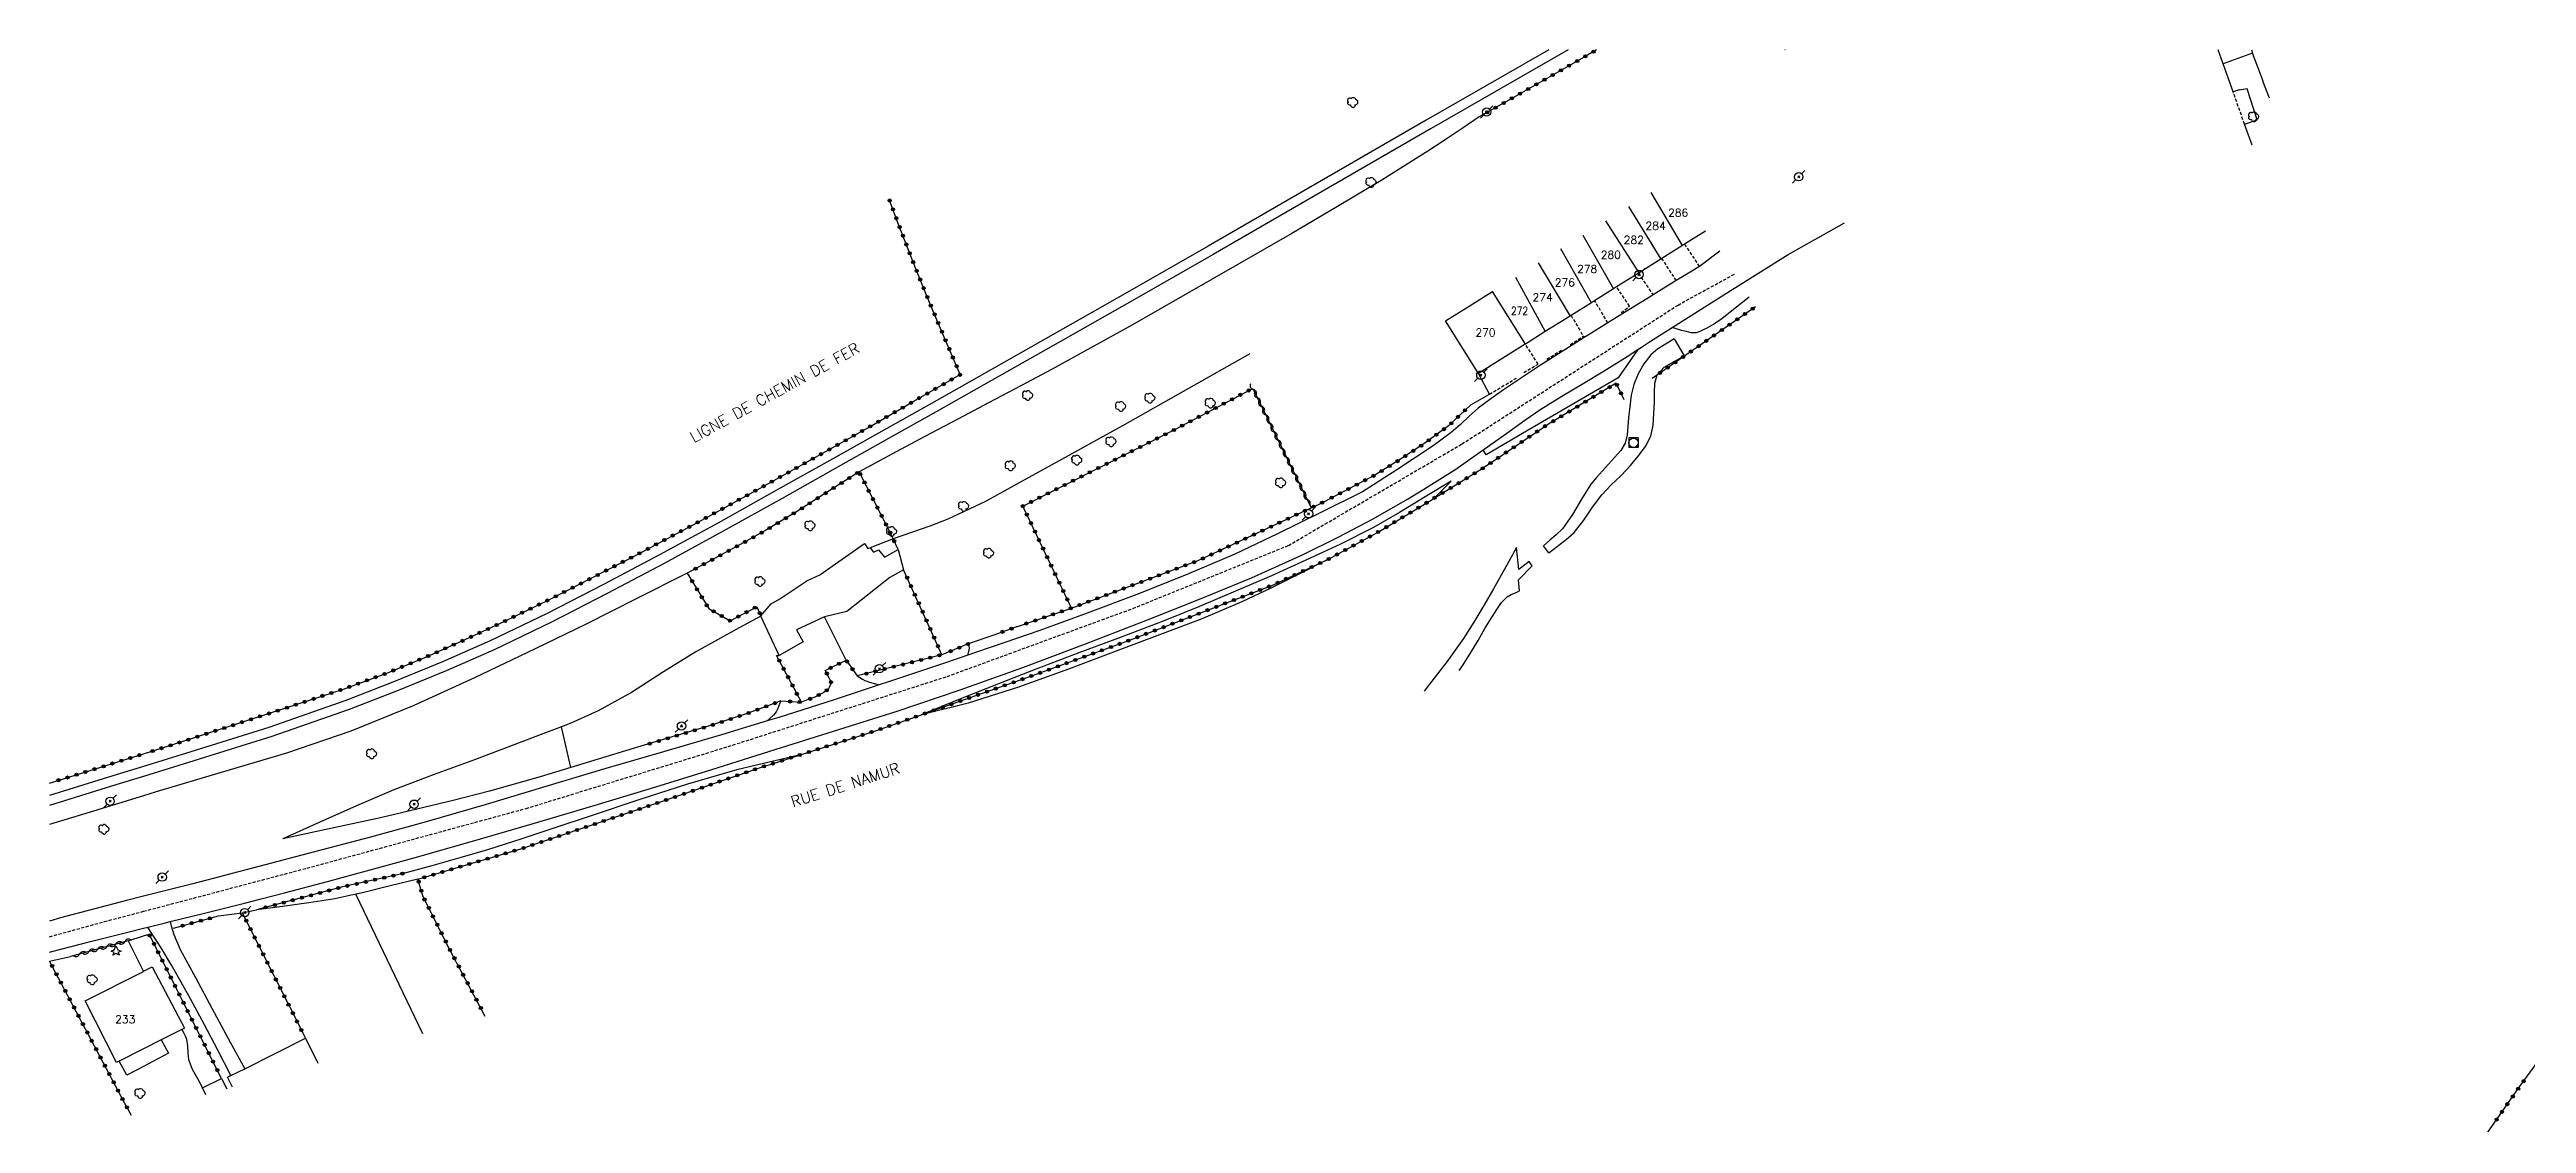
# Model space of a CAD drawing. Header units: millimetres. Extents: x 138000 to 139001, y 123000 to 124000.
# Drawn here: x 138000 to 138395.1, y 123828.8 to 124000.1 of the extents above; entities that cross this region are included whole.
import ezdxf
from ezdxf.enums import TextEntityAlignment as Align

# ---------------------------------------------------------------- set-up
doc = ezdxf.new("R2010")
doc.units = ezdxf.units.MM
doc.linetypes.add('DASHED', pattern=[0.75, 0.5, -0.25])
doc.layers.get('0').update_dxf_attribs({"linetype": 'CONTINUOUS'})
for name, color, linetype in [('W0001', 6, 'DASHED'), ('W0006', 2, 'CONTINUOUS'), ('W0008', 7, 'CONTINUOUS'), ('W0017', 7, 'CONTINUOUS'), ('W0101', 7, 'CONTINUOUS'), ('W0104', 1, 'CONTINUOUS'), ('W0112', 1, 'DASHED'), ('W0120', 7, 'CONTINUOUS'), ('W0211', 2, 'CONTINUOUS'), ('W0214', 2, 'CONTINUOUS'), ('W0300', 7, 'CONTINUOUS'), ('W0303', 7, 'CONTINUOUS'), ('W0310', 3, 'CONTINUOUS'), ('W0322', 7, 'CONTINUOUS'), ('W0323', 7, 'CONTINUOUS'), ('W0330', 7, 'CONTINUOUS'), ('W0420', 7, 'CONTINUOUS'), ('W0473', 7, 'CONTINUOUS'), ('W0510', 5, 'CONTINUOUS'), ('W0700', 7, 'CONTINUOUS'), ('W0989', 7, 'CONTINUOUS'), ('W0991', 7, 'CONTINUOUS'), ('W1102', 7, 'CONTINUOUS')]:
    doc.layers.add(name, color=color, linetype=linetype)
doc.styles.get("Standard").update_dxf_attribs({"font": 'romans.shx', "width": 0.85})

# ---------------------------------------------------------------- blocks, each defined once
blk = doc.blocks.new('T473')
for p, q in [((-0.166667, 0.166667), (0.166667, -0.166667)), ((-0.166667, -0.166667), (0.166667, 0.166667)), ((0.500001, 0.500001), (1.000002, 1.000002)), ((-1.000002, -1.000002), (-0.500001, -0.500001))]:
    blk.add_line(p, q)
blk.add_ellipse((0, 0), major_axis=(0.471405, 0.471405), ratio=1, start_param=5.4977871438, end_param=11.780972451)
blk = doc.blocks.new('T420')
for p, q in [((0.75, 0.75), (-0.75, 0.75)), ((-0.75, 0.75), (-0.75, -0.75)), ((0.75, 0.75), (0.75, -0.75)), ((0.75, -0.75), (-0.75, -0.75))]:
    blk.add_line(p, q)
blk.add_ellipse((0, 0), major_axis=(-0.53, 0.53), ratio=1, start_param=3.926991, end_param=10.210176)
blk = doc.blocks.new('T300')
for p, q in [((-0.8, 0.51), (-0.86, 0.34)), ((-0.86, 0.34), (-0.86, 0.17)), ((-0.86, 0.17), (-0.74, 0.06)), ((-0.69, 0.63), (-0.8, 0.51)), ((-0.8, -0.06), (-0.74, 0.06)), ((-0.74, 0.06), (-0.69, 0.11)), ((-0.57, 0.69), (-0.69, 0.63)), ((-0.46, 0.69), (-0.57, 0.69)), ((-0.29, 0.63), (-0.46, 0.69)), ((-0.29, 0.63), (-0.17, 0.74)), ((-0.23, 0.57), (-0.29, 0.63)), ((-0.17, 0.74), (-0.06, 0.8)), ((-0.06, 0.8), (0.06, 0.8)), ((0.06, 0.8), (0.23, 0.74)), ((0.23, 0.74), (0.34, 0.63)), ((0.34, 0.63), (0.4, 0.51)), ((0.46, 0.46), (0.34, 0.46)), ((0.4, 0.51), (0.4, 0.46)), ((0.57, 0.4), (0.46, 0.46)), ((0.57, 0.4), (0.69, 0.29)), ((0.69, 0.29), (0.74, 0.17)), ((0.74, 0.06), (0.69, -0.17)), ((0.74, 0.17), (0.74, 0.06)), ((-0.8, -0.17), (-0.8, -0.06)), ((-0.8, -0.23), (-0.8, -0.17)), ((-0.74, -0.34), (-0.8, -0.23)), ((-0.69, -0.4), (-0.74, -0.34)), ((-0.51, -0.46), (-0.69, -0.4)), ((-0.4, -0.46), (-0.51, -0.46)), ((-0.4, -0.46), (-0.34, -0.46)), ((-0.34, -0.46), (-0.34, -0.4)), ((-0.34, -0.51), (-0.34, -0.46)), ((-0.29, -0.63), (-0.34, -0.51)), ((-0.17, -0.74), (-0.29, -0.63)), ((-0.06, -0.8), (-0.17, -0.74)), ((0.06, -0.8), (-0.06, -0.8)), ((0.17, -0.74), (0.06, -0.8)), ((0.23, -0.69), (0.17, -0.74)), ((0.29, -0.46), (0.23, -0.46)), ((0.29, -0.63), (0.23, -0.69)), ((0.46, -0.4), (0.29, -0.46)), ((0.34, -0.51), (0.29, -0.63)), ((0.34, -0.51), (0.34, -0.46)), ((0.57, -0.34), (0.46, -0.4)), ((0.63, -0.29), (0.57, -0.34)), ((0.69, -0.17), (0.63, -0.29))]:
    blk.add_line(p, q)
blk = doc.blocks.new('T303')
for p, q in [((-0.77, 0), (-0.28, 0.21)), ((-0.28, -0.21), (-0.77, 0)), ((-0.28, 0.21), (0, 0.83)), ((0, 0.83), (0.28, 0.21)), ((0.28, 0.21), (0.83, 0)), ((0.83, 0), (0.28, -0.21)), ((-0.49, -0.63), (-0.28, -0.21)), ((0, -0.35), (-0.49, -0.63)), ((0.56, -0.63), (0, -0.35)), ((0.28, -0.21), (0.56, -0.63))]:
    blk.add_line(p, q)
blk = doc.blocks.new('t323o')
at = {"color": 0, "linetype": 'Continuous'}
for radius in [0.25, 0.15]:
    blk.add_circle((0, 0), radius, dxfattribs=at)
blk = doc.blocks.new('t310o')
at = {"color": 0, "linetype": 'Continuous'}
for centre, start, end in [((-0.5, 0.38), 216.8699, 323.1304), ((0.5, -0.37), 36.8699, 143.1303)]:
    blk.add_arc(centre, 0.625, start, end, dxfattribs=at)
blk = doc.blocks.new('t322o')
at = {"color": 0, "linetype": 'Continuous'}
for radius in [0.25, 0.15]:
    blk.add_circle((0, 0), radius, dxfattribs=at)

msp = doc.modelspace()

# ---------------------------------------------------------------- linework, layer by layer
at = {"layer": 'W0001'}
for points in [[(138015, 123862.63), (138041.8, 123869.71), (138076, 123879.03), (138108.24, 123888.91), (138143.17, 123900.08), (138172.78, 123910.92), (138197.6, 123920.97), (138225.28, 123937.16), (138259.74, 123959.32), (138268.75, 123964.25)], [(138000, 123858.58), (138008.75, 123860.98), (138015, 123862.63)]]:
    msp.add_lwpolyline(points, dxfattribs=at)
at = {"layer": 'W0006'}
for points in [[(138271.09, 123960.57), (138271.09, 123960.57), (138266.52, 123956.98), (138265.44, 123956.28), (138264.32, 123955.65), (138263.76, 123955.35), (138263.19, 123955.07), (138262.61, 123954.89), (138261.86, 123954.9), (138261.08, 123955.07), (138260.31, 123955.28), (138259.81, 123955.41), (138259.3, 123955.57), (138258.8, 123955.72)], [(138253.35, 123952.23), (138250.21, 123947.72), (138235.86, 123939.34), (138229.14, 123935.4), (138228.68, 123936.22)]]:
    msp.add_lwpolyline(points, dxfattribs=at)
at = {"layer": 'W0008'}
for points in [[(138224.31, 123933.15), (138226.3, 123934.55), (138228.29, 123935.95), (138228.68, 123936.22), (138228.8, 123936.31), (138230.27, 123937.35), (138232.8, 123939.15), (138235.32, 123940.94), (138237.88, 123942.69), (138241.22, 123944.79), (138244.61, 123946.8), (138247.98, 123948.83), (138251.6, 123951.11), (138253.35, 123952.23), (138253.93, 123952.61), (138255.2, 123953.42), (138258.8, 123955.72), (138268.04, 123961.56), (138277.29, 123967.36), (138286.27, 123972.41)], [(138266.41, 123967.93), (138266.41, 123967.93), (138263.14, 123965.45), (138260.44, 123963.81), (138259.46, 123963.21), (138255.77, 123960.93), (138255.48, 123960.75), (138250.51, 123957.71), (138248.56, 123956.49), (138245.56, 123954.63), (138244.77, 123954.13), (138241.67, 123952.18), (138237.8, 123949.7), (138233.96, 123947.16), (138231.9, 123945.77), (138229.86, 123944.37), (138227.88, 123942.87), (138226.43, 123941.6), (138225.02, 123940.26), (138223.57, 123938.98), (138220.71, 123936.85), (138217.73, 123934.88), (138214.73, 123932.94), (138212.95, 123931.8), (138211.17, 123930.66), (138209.39, 123929.53)], [(138015, 123859.92), (138015.68, 123860.09), (138018.28, 123860.74), (138019.23, 123860.98), (138024.69, 123862.35), (138031.1, 123863.95), (138033.74, 123864.63), (138037.5, 123865.59), (138044.33, 123867.4), (138051.14, 123869.24), (138057.95, 123871.12), (138067.48, 123873.82), (138077, 123876.59), (138086.5, 123879.41), (138095.99, 123882.28), (138105.46, 123885.2), (138114.91, 123888.16), (138125.05, 123891.34), (138135.17, 123894.57), (138145.23, 123897.95), (138155.25, 123901.53), (138165.21, 123905.26), (138175.11, 123909.13), (138183.43, 123912.42), (138191.7, 123915.81), (138199.84, 123919.48), (138205.51, 123922.29), (138211.1, 123925.24), (138216.6, 123928.35), (138219.19, 123929.93), (138221.75, 123931.54), (138224.31, 123933.15)], [(138209.39, 123929.53), (138202.64, 123926.17), (138195.88, 123922.81), (138189.05, 123919.6), (138181.28, 123916.28), (138173.41, 123913.16), (138165.5, 123910.16), (138157.95, 123907.43), (138150.36, 123904.8), (138147.53, 123903.85), (138146.44, 123903.47), (138142.75, 123902.22), (138133.97, 123899.26), (138132.31, 123898.72), (138125.17, 123896.36), (138116.34, 123893.55), (138114.48, 123892.99), (138107.15, 123890.77), (138097.94, 123888.08), (138088.73, 123885.4), (138079.18, 123882.54), (138069.63, 123879.67), (138060.05, 123876.9), (138051.17, 123874.46), (138042.27, 123872.09), (138033.36, 123869.75), (138022.83, 123867.02), (138015, 123865.02)], [(138015, 123865.02), (138012.29, 123864.33), (138001.77, 123861.56), (138000, 123861.07)], [(138000, 123856.12), (138000.35, 123856.22), (138006.32, 123857.76), (138012.3, 123859.25), (138015, 123859.92)]]:
    msp.add_lwpolyline(points, dxfattribs=at)
at = {"layer": 'W0017'}
for points in [[(138276.81, 124000), (138276.8, 123999.99)], [(138229.68, 123945.09), (138227.9, 123948.38)], [(138127.04, 123902.67), (138123.6, 123909.58)], [(138028.94, 123836.44), (138026.83, 123840.49), (138024.71, 123844.53), (138022.55, 123848.54), (138021, 123851.31), (138019.43, 123854.06), (138017.8, 123856.78), (138017.1, 123857.89), (138016.39, 123858.99), (138015.68, 123860.09)], [(138019.23, 123860.98), (138019.42, 123860.29), (138019.62, 123859.6), (138019.83, 123858.91), (138020.83, 123856.56), (138022.06, 123854.3), (138023.3, 123852.05), (138025.88, 123847.19), (138028.5, 123842.36), (138031.13, 123837.53)], [(138012.55, 123857.94), (138014.96, 123853.05)], [(138021.09, 123843.79), (138021.35, 123843.28), (138021.61, 123842.76), (138021.83, 123842.24), (138022.02, 123841.18), (138022.05, 123840.08), (138022.18, 123839.01), (138022.77, 123837.46), (138023.58, 123835.97), (138024.4, 123834.48)]]:
    msp.add_lwpolyline(points, dxfattribs=at)
at = {"layer": 'W0101'}
for points in [[(138351.2, 124000), (138351.39, 123999.47), (138346.68, 123997.78), (138345.89, 124000)], [(138264.11, 123971.09), (138260.78, 123969), (138260.46, 123968.81)], [(138257.17, 123966.74), (138257.01, 123966.64), (138253.55, 123964.47), (138253.4, 123964.37)], [(138260.46, 123968.81), (138257.17, 123966.74)], [(138253.4, 123964.37), (138249.95, 123962.21), (138249.44, 123961.89)], [(138227.9, 123948.38), (138222.65, 123956.79), (138222.8, 123956.88), (138224.04, 123957.65), (138226.44, 123959.15), (138229.01, 123960.76), (138230.15, 123961.47)], [(138245.93, 123959.69), (138242.67, 123957.64)], [(138249.44, 123961.89), (138246.44, 123960.01), (138245.93, 123959.69)], [(138238.57, 123955.07), (138235.42, 123953.1), (138235.38, 123953.07)], [(138242.67, 123957.64), (138242.52, 123957.55), (138238.57, 123955.07)], [(138235.38, 123953.07), (138231.36, 123950.55), (138227.9, 123948.38)], [(138015, 123840.7), (138011.11, 123838.73), (138010.7, 123838.51), (138005.7, 123848.35), (138014.96, 123853.05), (138015, 123853.07)], [(138015, 123853.07), (138016.35, 123853.75), (138021.51, 123844), (138021.09, 123843.79), (138017.82, 123842.13), (138015, 123840.7)]]:
    msp.add_lwpolyline(points, dxfattribs=at)
at = {"layer": 'W0104'}
for points in [[(138348.26, 123993.34), (138347.21, 123996.29), (138346.68, 123997.78)], [(138354.05, 123992.3), (138353.01, 123995.01), (138353.09, 123995.03), (138351.39, 123999.47)], [(138350.1, 123988.17), (138352.13, 123988.84), (138350.5, 123993.8), (138349.24, 123993.6), (138349.23, 123993.66), (138348.26, 123993.34)], [(138351.29, 123984.83), (138350.1, 123988.17)], [(138017.82, 123842.13), (138018.95, 123840.02), (138015, 123837.9)], [(138029.17, 123834.57), (138028.37, 123836.16), (138028.94, 123836.44), (138031.13, 123837.53), (138040.82, 123842.37)], [(138040.82, 123842.37), (138042.8, 123838.39)], [(138015, 123837.9), (138012.32, 123836.47), (138011.11, 123838.73)], [(138024.94, 123833.38), (138024.4, 123834.48), (138027.43, 123835.98)], [(138027.43, 123835.98), (138028.26, 123834.31)]]:
    msp.add_lwpolyline(points, dxfattribs=at)
msp.add_lwpolyline([(138116.35, 123903.42), (138113.46, 123909.69), (138113.43, 123909.76), (138115.08, 123911.67), (138116.47, 123912.47), (138120.81, 123915.35), (138122.85, 123916.28), (138129.98, 123921.26), (138130.52, 123920.47), (138130.88, 123920.57), (138131.4, 123919.9), (138132.23, 123920.28), (138133.18, 123919.08), (138135.37, 123920.31), (138136.23, 123917.1), (138134.05, 123915.88), (138127.16, 123910.46), (138123.6, 123909.58), (138119.12, 123907.52), (138120.21, 123905.58)], close=True, dxfattribs=at)
at = {"layer": 'W0112'}
for points in [[(138350.1, 123988.17), (138348.26, 123993.34)], [(138259.46, 123963.21), (138257.17, 123966.74)], [(138260.78, 123969), (138263.14, 123965.45)], [(138250.68, 123958.1), (138251.99, 123959.15), (138249.95, 123962.21)], [(138253.4, 123964.37), (138255.77, 123960.93)], [(138248.56, 123956.49), (138246.44, 123960.01)], [(138242.56, 123952.99), (138244.63, 123954.37)], [(138242.67, 123957.64), (138244.63, 123954.37), (138244.77, 123954.13)], [(138235.14, 123948.54), (138237.43, 123949.9), (138235.38, 123953.07)], [(138238.81, 123950.68), (138241.31, 123952.22)], [(138229.68, 123945.09), (138234.1, 123947.76)]]:
    msp.add_lwpolyline(points, dxfattribs=at)
at = {"layer": 'W0120'}
for points in [[(138259.12, 123953.92), (138260.73, 123951.21)], [(138239.14, 123919.82), (138238.27, 123920.9)]]:
    msp.add_lwpolyline(points, dxfattribs=at)
at = {"layer": 'W0211'}
for points in [[(138228.02, 123989.31), (138225.3, 123987.48), (138222.58, 123985.64), (138219.84, 123983.83), (138212.68, 123979.36), (138205.4, 123975.04), (138198.13, 123970.73)], [(138198.13, 123970.73), (138185.42, 123963.45), (138172.71, 123956.17), (138159.9, 123949.07), (138154.9, 123946.41), (138149.88, 123943.77), (138144.87, 123941.13), (138139.62, 123938.33), (138134.36, 123935.52), (138129.11, 123932.71)], [(138223.53, 123931.24), (138219.43, 123928.74), (138215.33, 123926.23), (138211.16, 123923.85), (138205.82, 123921.13), (138200.38, 123918.6), (138194.9, 123916.15), (138189.17, 123913.66), (138183.4, 123911.26), (138177.6, 123908.92), (138170.9, 123906.35), (138164.17, 123903.86), (138157.46, 123901.32), (138151.38, 123898.93), (138145.32, 123896.49), (138139.27, 123894.05)], [(138101.71, 123916.56), (138093.65, 123912.49), (138085.59, 123908.43), (138077.47, 123904.47), (138067.76, 123899.87), (138057.98, 123895.42), (138048.05, 123891.36), (138037.8, 123887.86), (138027.4, 123884.76), (138017, 123881.67), (138015, 123881.06)], [(138094.29, 123888.95), (138086.26, 123886.5), (138083.17, 123885.56), (138078.23, 123884.06), (138070.16, 123881.77), (138064.38, 123880.29), (138058.58, 123878.9), (138052.77, 123877.55), (138047.58, 123876.4), (138042.39, 123875.29), (138037.19, 123874.17)], [(138119.75, 123887.6), (138116.36, 123886.8), (138112.98, 123886.01), (138109.6, 123885.18), (138101.75, 123882.91), (138093.97, 123880.38), (138086.21, 123877.81), (138080.77, 123876), (138075.33, 123874.17), (138069.87, 123872.43), (138065.42, 123871.13), (138060.95, 123869.9), (138056.47, 123868.67)], [(138015, 123881.06), (138007, 123878.6), (138000, 123876.47)]]:
    msp.add_lwpolyline(points, dxfattribs=at)
at = {"layer": 'W0214'}
for points in [[(138191.44, 123951.52), (138181.3, 123945.79), (138171.15, 123940.05), (138160.94, 123934.43), (138155.12, 123931.2), (138149.28, 123928), (138143.28, 123925.18), (138140.39, 123924.07), (138137.47, 123923.05), (138134.55, 123922.02)], [(138223.53, 123931.24), (138220.87, 123928.54)], [(138134.55, 123922.02), (138130.88, 123920.57)], [(138203.9, 123918.74), (138199.35, 123916.45), (138194.79, 123914.16), (138190.18, 123911.98), (138183.67, 123909.23), (138177.05, 123906.7), (138170.41, 123904.24), (138162.51, 123901.24), (138154.56, 123898.35), (138146.5, 123895.84), (138144.03, 123895.2), (138141.55, 123894.59), (138139.07, 123893.98)], [(138113.46, 123909.69), (138109.99, 123907.81), (138106.53, 123905.92), (138103.08, 123904), (138097.92, 123900.81), (138092.81, 123897.53), (138087.53, 123894.58), (138083.16, 123892.64), (138081.65, 123892.06), (138078.69, 123890.91), (138074.2, 123889.21), (138067.78, 123886.81), (138061.33, 123884.47), (138054.93, 123882.01), (138048.98, 123879.47), (138043.09, 123876.82), (138037.19, 123874.17)], [(138146.44, 123903.47), (138146.57, 123903.88), (138146.69, 123904.28), (138146.72, 123904.67), (138146.67, 123904.87), (138146.59, 123905.07), (138146.52, 123905.26)], [(138128.83, 123900.18), (138129.23, 123899.93), (138129.64, 123899.67), (138130.05, 123899.45), (138130.78, 123899.16), (138131.55, 123898.94), (138132.31, 123898.72)], [(138116.62, 123896.18), (138116.39, 123895.58), (138116.16, 123894.98), (138115.87, 123894.42), (138115.45, 123893.91), (138114.96, 123893.45), (138114.48, 123892.99)], [(138058.76, 123867.76), (138054.35, 123866.67), (138049.94, 123865.59), (138048.85, 123865.35), (138045.51, 123864.64), (138041.36, 123863.97), (138037.18, 123863.41), (138033.01, 123862.86)]]:
    msp.add_lwpolyline(points, dxfattribs=at)
at = {"layer": 'W0310'}
for points in [[(138191.9, 123946.03), (138201.21, 123926.97)], [(138012.55, 123857.94), (138003.35, 123855.41)]]:
    msp.add_lwpolyline(points, dxfattribs=at)
at = {"layer": 'W0322'}
for points in [[(138246.74, 124000), (138244.79, 123998.87), (138239.21, 123995.68), (138233.61, 123992.49), (138228.02, 123989.31)], [(138129.11, 123932.71), (138124.21, 123929.59), (138119.3, 123926.46), (138114.33, 123923.44), (138110.16, 123921.1), (138105.93, 123918.83), (138101.71, 123916.56)], [(138142.34, 123903.54), (138128.83, 123900.18)], [(138146.52, 123905.26), (138142.34, 123903.54)], [(138116.62, 123896.18), (138114.73, 123895.46), (138112.84, 123894.74), (138110.94, 123894.05), (138105.43, 123892.24), (138099.86, 123890.59), (138094.29, 123888.95)], [(138056.47, 123868.67), (138046.7, 123866.51), (138033.01, 123862.86)]]:
    msp.add_lwpolyline(points, dxfattribs=at)
at = {"layer": 'W0323'}
for points in [[(138376.57, 123809.73), (138385.39, 123822.37), (138393.78, 123834.4), (138411.89, 123859.19), (138435.02, 123892.07), (138435.13, 123892.23), (138449, 123912.44), (138472.29, 123946.07), (138506.08, 124000)], [(138015, 123887.75), (138019.67, 123889.21), (138032.81, 123893.47), (138039.84, 123895.75), (138046.86, 123898.08), (138053.79, 123900.61), (138060.12, 123903.22), (138066.39, 123906.01), (138072.6, 123908.9), (138079.64, 123912.31), (138086.62, 123915.85), (138093.56, 123919.45), (138103.47, 123924.71), (138113.32, 123930.1), (138123.12, 123935.57), (138130.51, 123939.75), (138137.87, 123943.99), (138145.24, 123948.22), (138142.86, 123953.83), (138140.48, 123959.45), (138138.16, 123965.1), (138135.32, 123972.43), (138133.99, 123976.02)], [(138272.08, 123959.03), (138255.63, 123947.62)], [(138251.15, 123944.2), (138249.85, 123946.84), (138238.55, 123940.01)], [(138162.98, 123910.99), (138155.23, 123927.26), (138179.46, 123939.45), (138191.9, 123946.03)], [(138226.67, 123943.4), (138223.14, 123940.06), (138219.37, 123937.28), (138215.46, 123934.71), (138211.4, 123932.2), (138203.18, 123927.9)], [(138069.5, 123845.87), (138064.03, 123856.17), (138059.6, 123864.91), (138058.76, 123867.76), (138075.19, 123872.59), (138097.43, 123880.06), (138113.1, 123885.48), (138119.75, 123887.6), (138131.91, 123891.47), (138139.07, 123893.98), (138139.27, 123894.05), (138155.75, 123899.84), (138172.13, 123905.81), (138195.2, 123914.69), (138203.9, 123918.74), (138211.78, 123923.04), (138220.35, 123928.22), (138220.87, 123928.54), (138228.52, 123933.23), (138238.55, 123940.01)], [(138135.37, 123920.31), (138134.55, 123922.02), (138133.93, 123923.34), (138129.11, 123932.71)], [(138154.39, 123908.04), (138162.98, 123910.99), (138183.33, 123918.6), (138201.21, 123926.97), (138203.18, 123927.9)], [(138101.71, 123916.56), (138105.14, 123910.9), (138108.57, 123908.97), (138112.83, 123911.21), (138113.43, 123909.76)], [(138142.34, 123903.54), (138136.23, 123917.1)], [(138154.39, 123908.04), (138150.59, 123906.68)], [(138119.91, 123895.98), (138115.97, 123903.42), (138116.35, 123903.42)], [(138124.67, 123899.24), (138124.54, 123898.84), (138124.41, 123898.45), (138124.22, 123898.1), (138123.89, 123897.79), (138123.48, 123897.54), (138123.07, 123897.31), (138122.05, 123896.8), (138120.98, 123896.39), (138119.91, 123895.98)], [(138124.67, 123899.24), (138123.72, 123901.04), (138127.04, 123902.67), (138128.83, 123900.18)], [(138116.62, 123896.18), (138119.91, 123895.98)], [(138000, 123883.08), (138006.48, 123885.08), (138015, 123887.75)], [(138019.79, 123859.94), (138026.96, 123861.88)], [(138030.75, 123862.39), (138040.82, 123842.37)], [(138027.43, 123835.98), (138015.88, 123858.96)], [(138013.06, 123830.05), (138011.95, 123832.1), (138000.01, 123854.66)]]:
    msp.add_lwpolyline(points, dxfattribs=at)
at = {"layer": 'W0330'}
for points in [[(138226.67, 123943.4), (138229.68, 123945.09)], [(138150.59, 123906.68), (138146.52, 123905.26)], [(138083.17, 123885.56), (138081.65, 123892.06)], [(138059.53, 123843.08), (138048.85, 123865.35)], [(138026.96, 123861.88), (138030.75, 123862.39), (138033.01, 123862.86)], [(138012.55, 123857.94), (138015, 123858.69)], [(138015, 123858.69), (138015.88, 123858.96)], [(138000, 123854.66), (138000.01, 123854.66)], [(138000.01, 123854.66), (138003.35, 123855.41)]]:
    msp.add_lwpolyline(points, dxfattribs=at)
at = {"layer": 'W0510'}
for points in [[(138259.12, 123953.92), (138257.83, 123953.12), (138256.54, 123952.31), (138255.4, 123951.36), (138254.29, 123949.95), (138253.39, 123948.34), (138252.7, 123946.66), (138252.26, 123944.92), (138252.03, 123943.12), (138251.82, 123941.31), (138251.72, 123939.95), (138251.62, 123938.59), (138251.32, 123937.31), (138250.59, 123936.12), (138249.62, 123935.02), (138248.64, 123933.94), (138247.71, 123932.87), (138246.76, 123931.81), (138245.85, 123930.73), (138244.32, 123928.36), (138242.93, 123925.89), (138241.29, 123923.63), (138240.32, 123922.69), (138239.29, 123921.79), (138238.27, 123920.9)], [(138239.14, 123919.82), (138240.51, 123920.88), (138241.88, 123921.93), (138243.16, 123923.06), (138244.71, 123924.98), (138246.09, 123927.06), (138247.57, 123929.07), (138249.08, 123930.64), (138250.67, 123932.15), (138252.15, 123933.74), (138253.39, 123935.21), (138254.55, 123936.75), (138255.4, 123938.4), (138255.78, 123940.16), (138255.87, 123942.02), (138255.97, 123943.88), (138256.01, 123945.38), (138256.06, 123946.88), (138256.42, 123948.2), (138257.55, 123949.38), (138259.14, 123950.3), (138260.73, 123951.21)], [(138224.83, 123901.01), (138225.46, 123901.95), (138226.7, 123903.89), (138227.84, 123905.8), (138228.94, 123907.73), (138230.12, 123909.6), (138230.84, 123910.74), (138231.59, 123911.85), (138232.5, 123912.77), (138233.12, 123913.14), (138233.8, 123913.44), (138234.48, 123913.75), (138234.28, 123915.49), (138236.46, 123917.74), (138235.97, 123918.42), (138234.34, 123917.12), (138233.95, 123920.63), (138232.74, 123918.43), (138231.53, 123916.24), (138230.3, 123914.05), (138228.75, 123911.38), (138227.16, 123908.73), (138225.5, 123906.12), (138222.88, 123902.43), (138220.1, 123898.84), (138219.24, 123897.74)]]:
    msp.add_lwpolyline(points, dxfattribs=at)
at = {"layer": 'W0700'}
for points in [[(138239.11, 124000), (138219.59, 123988.79)], [(138242.19, 124000), (138220.35, 123987.47)], [(138219.59, 123988.79), (138208, 123982.09), (138196.41, 123975.38), (138184.8, 123968.69), (138172.64, 123961.74), (138160.47, 123954.82), (138148.28, 123947.92), (138140.67, 123943.62), (138133.05, 123939.34), (138125.43, 123935.07), (138116.08, 123929.82), (138106.72, 123924.58), (138097.3, 123919.47), (138088.36, 123914.73), (138079.38, 123910.11), (138070.27, 123905.74), (138062.68, 123902.41), (138055.01, 123899.25), (138047.28, 123896.25), (138034.99, 123891.96), (138022.56, 123888.06), (138015, 123885.74)], [(138220.36, 123987.47), (138208.77, 123980.76), (138197.17, 123974.05), (138185.57, 123967.37), (138173.4, 123960.41), (138161.22, 123953.49), (138149.03, 123946.59), (138141.42, 123942.29), (138133.8, 123938.01), (138126.18, 123933.74), (138116.83, 123928.48), (138107.46, 123923.24), (138098.02, 123918.12), (138089.07, 123913.38), (138080.06, 123908.74), (138070.9, 123904.35), (138063.28, 123901), (138055.58, 123897.83), (138047.81, 123894.82), (138035.48, 123890.51), (138023.01, 123886.6), (138015, 123884.14)], [(138015, 123885.74), (138010.1, 123884.24), (138000, 123881.12)], [(138015, 123884.14), (138010.55, 123882.77), (138000, 123879.52)]]:
    msp.add_lwpolyline(points, dxfattribs=at)
at = {"layer": 'W1102'}
for points in [[(138251.86, 123975.03), (138257.01, 123966.64)], [(138260.46, 123968.81), (138255.44, 123977.26)], [(138244.53, 123970.45), (138249.44, 123961.89)], [(138253.55, 123964.47), (138248.24, 123972.76)], [(138245.93, 123959.69), (138241.06, 123968.29)], [(138233.82, 123963.76), (138238.57, 123955.07)], [(138237.43, 123966.02), (138242.52, 123957.55)], [(138235.42, 123953.1), (138230.15, 123961.47)]]:
    msp.add_lwpolyline(points, dxfattribs=at)

# ---------------------------------------------------------------- block references
at = {"layer": 'W0300'}
for p in [(138207.9, 123991.63), (138351.6, 123989.32), (138210.82, 123978.86), (138156.03, 123944.87), (138170.89, 123943.13), (138175.53, 123944.46), (138185.18, 123943.65), (138163.88, 123934.56), (138169.34, 123937.5), (138153.29, 123933.65), (138196.38, 123930.95), (138145.84, 123927.2), (138121.34, 123924.11), (138134.33, 123923.18), (138149.8, 123919.73), (138113.34, 123915.21), (138051.39, 123887.73)]:
    msp.add_blockref('T300', p, dxfattribs=at)
at = {"layer": 'W0300', "rotation": 359.9999899820874}
for p in [(138008.7, 123875.7), (138006.83, 123851.7), (138014.47, 123833.58)]:
    msp.add_blockref('T300', p, dxfattribs=at)
at = {"layer": 'W0303', "rotation": 359.9999899820874}
msp.add_blockref('T303', (138010.6, 123856.27), dxfattribs=at)
at = {"layer": 'W0310'}
for p, rotation in [((138191.99, 123945.84), 296.033319069433), ((138192.65, 123944.5), 296.033319069433), ((138193.31, 123943.15), 296.033319069433), ((138193.97, 123941.8), 296.033319069433), ((138194.63, 123940.45), 296.033319069433), ((138195.28, 123939.1), 296.033319069433), ((138195.94, 123937.76), 296.033319069433), ((138196.6, 123936.41), 296.033319069433), ((138197.26, 123935.06), 296.033319069433), ((138197.92, 123933.71), 296.033319069433), ((138198.58, 123932.37), 296.033319069433), ((138199.23, 123931.02), 296.033319069433), ((138199.89, 123929.67), 296.033319069433), ((138200.55, 123928.32), 296.033319069433), ((138004.8, 123855.81), 195.4047844962656), ((138006.25, 123856.2), 195.4047844962656), ((138007.69, 123856.6), 195.4047844962656), ((138009.14, 123857), 195.4047844962656), ((138010.58, 123857.4), 195.4047844962656), ((138012.03, 123857.8), 195.4047844962656)]:
    msp.add_blockref('t310o', p, dxfattribs=dict(at, rotation=rotation))
at = {"layer": 'W0322'}
for p, rotation in [((138242.35, 123997.48), 209.7515061076909), ((138243.66, 123998.22), 209.7515061076909), ((138244.96, 123998.97), 210.0636877687968), ((138246.26, 123999.72), 210.0636877687968), ((138235.84, 123993.76), 209.6433185873379), ((138237.14, 123994.5), 209.6433185873379), ((138238.45, 123995.25), 209.6433185873379), ((138239.75, 123995.99), 209.7515061076909), ((138241.05, 123996.73), 209.7515061076909), ((138229.32, 123990.05), 209.6477212443471), ((138230.62, 123990.79), 209.6477212443471), ((138231.93, 123991.54), 209.6477212443471), ((138233.23, 123992.28), 209.6477212443471), ((138234.54, 123993.02), 209.6433185873379), ((138126.31, 123930.93), 212.5399348044692), ((138127.57, 123931.73), 212.5399348044692), ((138128.84, 123932.54), 212.5399348044692), ((138119.99, 123926.89), 212.5346377219558), ((138121.25, 123927.7), 212.5346377219558), ((138122.52, 123928.51), 212.5346377219558), ((138123.78, 123929.31), 212.5346377219558), ((138125.04, 123930.12), 212.5399348044692), ((138113.57, 123923.01), 209.3043357793245), ((138114.87, 123923.76), 211.2510950433955), ((138116.15, 123924.54), 211.2510950433955), ((138117.43, 123925.32), 211.2510950433955), ((138118.71, 123926.1), 211.2510950433955), ((138105.68, 123918.69), 208.2384205730174), ((138107, 123919.4), 208.2384205731706), ((138108.32, 123920.11), 208.2384205731706), ((138109.64, 123920.82), 208.2384205731706), ((138110.95, 123921.54), 209.3043357793245), ((138112.26, 123922.28), 209.3043357793245), ((138103.03, 123917.27), 208.2384205730174), ((138104.35, 123917.98), 208.2384205730174), ((138139.02, 123902.72), 193.9823293204585), ((138140.48, 123903.08), 193.9823293204585), ((138141.93, 123903.44), 193.9823293204585), ((138143.72, 123904.11), 202.3946146523216), ((138145.11, 123904.68), 202.3946146523216), ((138146.5, 123905.26), 202.3946146523216), ((138130.29, 123900.54), 193.9823293204585), ((138131.74, 123900.9), 193.9823293204585), ((138133.2, 123901.27), 193.9823293204585), ((138134.65, 123901.63), 193.9823293204585), ((138136.11, 123901.99), 193.9823293204585), ((138137.56, 123902.35), 193.9823293204585), ((138112.9, 123894.77), 200.7384518661725), ((138114.3, 123895.3), 200.7384518661725), ((138115.71, 123895.83), 200.7284226520006), ((138101.49, 123891.07), 196.4496898529336), ((138102.92, 123891.5), 196.4496898529336), ((138104.36, 123891.92), 196.4496898529336), ((138105.8, 123892.36), 198.1913245387852), ((138107.22, 123892.83), 198.1913245387852), ((138108.65, 123893.3), 198.1913245387852), ((138110.07, 123893.76), 198.1913245387852), ((138111.49, 123894.25), 200.1283242561128), ((138095.73, 123889.37), 196.4619509671663), ((138097.17, 123889.8), 196.4619509671663), ((138098.61, 123890.22), 196.4619509671663), ((138100.05, 123890.65), 196.4496898529336), ((138050.44, 123867.33), 192.46487402299), ((138051.91, 123867.66), 192.46487402299), ((138053.37, 123867.98), 192.46487402299), ((138054.84, 123868.31), 192.46487402299), ((138056.3, 123868.63), 192.46487402299), ((138034.46, 123863.25), 194.9113545367666), ((138035.91, 123863.63), 194.9113545367666), ((138037.36, 123864.02), 194.9113545367666), ((138038.81, 123864.41), 194.9113545367666), ((138040.26, 123864.79), 194.9113545367666), ((138041.71, 123865.18), 194.9113545367666), ((138043.16, 123865.56), 194.9113545367666), ((138044.61, 123865.95), 194.9113545367666), ((138046.06, 123866.34), 194.9113545367666), ((138047.51, 123866.69), 192.46487402299), ((138048.98, 123867.01), 192.46487402299)]:
    msp.add_blockref('t322o', p, dxfattribs=dict(at, rotation=rotation))
at = {"layer": 'W0323'}
for p, rotation in [((138134, 123975.98), 110.3846316998562), ((138134.52, 123974.57), 110.3846316998562), ((138135.05, 123973.17), 110.3846316998562), ((138135.58, 123971.76), 111.1667403589916), ((138136.12, 123970.37), 111.1667403589916), ((138136.66, 123968.97), 111.1667403589916), ((138137.2, 123967.57), 111.1667403589916), ((138137.74, 123966.17), 111.1667403589916), ((138138.29, 123964.77), 112.3351731510705), ((138138.86, 123963.39), 112.3351731510705), ((138139.43, 123962), 112.3351731510705), ((138140, 123960.61), 112.3351731510705), ((138140.57, 123959.22), 112.9470677260054), ((138270.42, 123957.88), 214.7384124229354), ((138271.65, 123958.73), 214.7384124229354), ((138141.16, 123957.84), 112.9470677260054), ((138141.74, 123956.46), 112.9470677260054), ((138142.33, 123955.08), 112.9470677260054), ((138265.49, 123954.46), 214.7384124229354), ((138266.72, 123955.32), 214.7384124229354), ((138267.95, 123956.17), 214.7384124229354), ((138269.19, 123957.03), 214.7384124229354), ((138142.91, 123953.7), 112.9507292081859), ((138143.5, 123952.32), 112.9507292081859), ((138144.08, 123950.94), 112.9507292081859), ((138259.32, 123950.19), 214.7384124229354), ((138260.56, 123951.04), 214.7384124229354), ((138261.79, 123951.9), 214.7384124229354), ((138263.02, 123952.75), 214.7384124229354), ((138264.25, 123953.61), 214.7384124229354), ((138142.6, 123946.7), 29.87960210984515), ((138143.9, 123947.45), 29.87960210984515), ((138144.67, 123949.56), 112.9507292081859), ((138145.2, 123948.19), 29.87960210984515), ((138248.82, 123946.22), 211.1573175882309), ((138249.98, 123946.57), 116.2519150719094), ((138256.86, 123948.48), 214.7384124229354), ((138258.09, 123949.33), 214.7384124229354), ((138134.79, 123942.22), 29.87960210984515), ((138136.09, 123942.96), 29.87960210984515), ((138137.39, 123943.71), 29.87960210984515), ((138138.69, 123944.46), 29.87960210984515), ((138139.99, 123945.2), 29.87960210984515), ((138141.29, 123945.95), 29.87960210984515), ((138184.63, 123942.18), 27.85070287397625), ((138185.96, 123942.89), 27.85070287397625), ((138187.29, 123943.59), 27.85070287397625), ((138188.61, 123944.29), 27.85070287397625), ((138189.94, 123944.99), 27.85070287397625), ((138191.27, 123945.69), 27.85070287397625), ((138225.75, 123942.52), 223.380585661356), ((138242.4, 123942.34), 211.1573175882309), ((138243.69, 123943.12), 211.1573175882309), ((138244.97, 123943.89), 211.1573175882309), ((138246.26, 123944.67), 211.1573175882309), ((138247.54, 123945.45), 211.1573175882309), ((138250.65, 123945.23), 116.2519150719094), ((138128.28, 123938.49), 29.5415216341057), ((138129.59, 123939.23), 29.5415216341057), ((138130.89, 123939.97), 29.87960210984515), ((138132.19, 123940.72), 29.87960210984515), ((138133.49, 123941.47), 29.87960210984515), ((138177.99, 123938.71), 26.70579427312099), ((138179.33, 123939.38), 26.70579427312099), ((138180.66, 123940.08), 27.85070287397625), ((138181.98, 123940.78), 27.85070287397625), ((138183.31, 123941.48), 27.85070287397625), ((138221.2, 123938.63), 216.4081601437661), ((138222.41, 123939.52), 216.4081601437661), ((138223.57, 123940.46), 223.380585661356), ((138224.66, 123941.49), 223.380585661356), ((138236.03, 123938.31), 34.06405555340058), ((138237.27, 123939.15), 34.06405555340058), ((138238.52, 123939.99), 34.06405555340058), ((138239.84, 123940.79), 211.1573175882309), ((138241.12, 123941.57), 211.1573175882309), ((138121.75, 123934.8), 29.13692413968756), ((138123.06, 123935.53), 29.13692413968756), ((138124.37, 123936.27), 29.5415216341057), ((138125.67, 123937.01), 29.5415216341057), ((138126.98, 123937.75), 29.5415216341057), ((138169.95, 123934.67), 26.70579427312099), ((138171.29, 123935.34), 26.70579427312099), ((138172.63, 123936.01), 26.70579427312099), ((138173.97, 123936.69), 26.70579427312099), ((138175.31, 123937.36), 26.70579427312099), ((138176.65, 123938.04), 26.70579427312099), ((138214.99, 123934.42), 211.717659065179), ((138216.26, 123935.23), 213.3404382802924), ((138217.51, 123936.06), 213.3404382802924), ((138218.76, 123936.88), 213.3404382802924), ((138219.99, 123937.74), 216.4081601437661), ((138231.06, 123934.95), 34.06405555340058), ((138232.3, 123935.79), 34.06405555340058), ((138233.55, 123936.63), 34.06405555340058), ((138234.79, 123937.47), 34.06405555340058), ((138113.89, 123930.42), 29.13692413968756), ((138115.2, 123931.15), 29.13692413968756), ((138116.51, 123931.88), 29.13692413968756), ((138117.82, 123932.61), 29.13692413968756), ((138119.13, 123933.34), 29.13692413968756), ((138120.44, 123934.07), 29.13692413968756), ((138129.3, 123932.36), 117.1654304382672), ((138129.98, 123931.03), 117.1654304382672), ((138161.91, 123930.62), 26.70579427312099), ((138163.25, 123931.3), 26.70579427312099), ((138164.59, 123931.97), 26.70579427312099), ((138165.93, 123932.64), 26.70579427312099), ((138167.27, 123933.32), 26.70579427312099), ((138168.61, 123933.99), 26.70579427312099), ((138208.5, 123930.68), 207.6206930244041), ((138209.83, 123931.38), 207.6206930244041), ((138211.16, 123932.07), 207.6206930244041), ((138212.44, 123932.84), 211.717659065179), ((138213.72, 123933.63), 211.717659065179), ((138224.74, 123930.91), 31.50672446958546), ((138226.02, 123931.7), 31.50672446958546), ((138227.3, 123932.48), 31.50672446958546), ((138228.58, 123933.27), 34.06405555340058), ((138229.82, 123934.11), 34.06405555340058), ((138107.31, 123926.82), 28.69806283902449), ((138108.63, 123927.54), 28.69806283902449), ((138109.94, 123928.26), 28.69806283902449), ((138111.26, 123928.98), 28.69806283902449), ((138112.58, 123929.7), 28.69806283902449), ((138130.66, 123929.69), 117.1654304382672), ((138131.35, 123928.36), 117.1654304382672), ((138132.03, 123927.02), 117.1654304382672), ((138155.24, 123927.24), 115.4816595920818), ((138156.55, 123927.92), 26.70579427312099), ((138157.89, 123928.6), 26.70579427312099), ((138159.23, 123929.27), 26.70579427312099), ((138160.57, 123929.95), 26.70579427312099), ((138200.25, 123926.53), 25.10383373933495), ((138201.61, 123927.16), 25.10590149705493), ((138202.97, 123927.8), 25.10590149705493), ((138204.51, 123928.59), 207.6206930244041), ((138205.84, 123929.29), 207.6206930244041), ((138207.17, 123929.98), 207.6206930244041), ((138218.34, 123927.01), 31.13938049248753), ((138219.62, 123927.78), 31.13938049248753), ((138220.9, 123928.56), 31.50672446958546), ((138222.18, 123929.34), 31.50672446958546), ((138223.46, 123930.13), 31.50672446958546), ((138099.39, 123922.55), 27.96045043574441), ((138100.72, 123923.25), 27.96045043574441), ((138102.04, 123923.95), 27.96045043574441), ((138103.37, 123924.66), 27.96045043574441), ((138104.68, 123925.38), 28.69806283902449), ((138106, 123926.1), 28.69806283902449), ((138132.72, 123925.69), 117.1654304382672), ((138133.4, 123924.35), 117.1654304382672), ((138134.08, 123923.02), 115.4718202675028), ((138155.88, 123925.89), 115.4816595920818), ((138156.53, 123924.53), 115.4816595920818), ((138157.18, 123923.18), 115.4816595920818), ((138192.1, 123922.71), 25.10383373933495), ((138193.46, 123923.34), 25.10383373933495), ((138194.82, 123923.98), 25.10383373933495), ((138196.18, 123924.62), 25.10383373933495), ((138197.54, 123925.25), 25.10383373933495), ((138198.89, 123925.89), 25.10383373933495), ((138210.61, 123922.4), 28.63133708199572), ((138211.92, 123923.13), 31.13938049248753), ((138213.2, 123923.9), 31.13938049248753), ((138214.49, 123924.68), 31.13938049248753), ((138215.77, 123925.46), 31.13938049248753), ((138217.06, 123926.23), 31.13938049248753), ((138092.76, 123919.04), 27.41648336360209), ((138094.09, 123919.73), 27.96045043574441), ((138095.42, 123920.44), 27.96045043574441), ((138096.74, 123921.14), 27.96045043574441), ((138098.07, 123921.84), 27.96045043574441), ((138134.72, 123921.66), 115.4465036504584), ((138157.82, 123921.82), 115.4816595920818), ((138158.47, 123920.47), 115.4816595920818), ((138159.11, 123919.12), 115.4816595920818), ((138183.95, 123918.89), 25.10383373933495), ((138185.31, 123919.53), 25.10383373933495), ((138186.67, 123920.16), 25.10383373933495), ((138188.03, 123920.8), 25.10383373933495), ((138189.39, 123921.43), 25.10383373933495), ((138190.74, 123922.07), 25.10383373933495), ((138204.02, 123918.81), 28.63133708199572), ((138205.34, 123919.53), 28.63133708199572), ((138206.66, 123920.25), 28.63133708199572), ((138207.97, 123920.97), 28.63133708199572), ((138209.29, 123921.68), 28.63133708199572), ((138084.76, 123914.91), 26.89907628580782), ((138086.1, 123915.59), 26.89907628580782), ((138087.44, 123916.27), 27.41648336360209), ((138088.77, 123916.97), 27.41648336360209), ((138090.1, 123917.66), 27.41648336360209), ((138091.43, 123918.35), 27.41648336360209), ((138102.49, 123915.28), 301.1968640950523), ((138136.79, 123915.85), 114.2628736853173), ((138137.41, 123914.48), 114.2628736853173), ((138159.76, 123917.76), 115.4816595920818), ((138160.4, 123916.41), 115.4816595920818), ((138161.05, 123915.05), 115.4816595920818), ((138172.73, 123914.64), 20.49583951898627), ((138174.14, 123915.16), 20.49583951898627), ((138175.54, 123915.69), 20.49583951898627), ((138176.95, 123916.21), 20.49583951898627), ((138178.35, 123916.74), 20.49583951898627), ((138179.76, 123917.26), 20.49583951898627), ((138181.16, 123917.79), 20.49583951898627), ((138182.57, 123918.31), 20.49583951898627), ((138195.87, 123915.01), 24.94944470016284), ((138197.23, 123915.64), 24.94944470016284), ((138198.59, 123916.27), 24.94944470016284), ((138199.95, 123916.9), 24.94944470016284), ((138201.31, 123917.54), 24.94944470016284), ((138202.67, 123918.17), 24.94944470016284), ((138076.71, 123910.89), 25.86076460429232), ((138078.06, 123911.55), 25.86076460429232), ((138079.41, 123912.2), 25.86076460429232), ((138080.75, 123912.87), 26.89907628580782), ((138082.09, 123913.55), 26.89907628580782), ((138083.43, 123914.23), 26.89907628580782), ((138103.26, 123913.99), 301.1968640950523), ((138104.04, 123912.71), 301.1968640950523), ((138104.82, 123911.43), 301.1968640950523), ((138112.5, 123911.04), 27.75078857487302), ((138138.02, 123913.11), 114.2628736853173), ((138138.64, 123911.75), 114.2628736853173), ((138161.69, 123913.7), 115.4816595920818), ((138162.34, 123912.35), 115.4816595920818), ((138162.9, 123910.96), 18.96314334188256), ((138164.3, 123911.48), 20.49583951898627), ((138165.71, 123912.01), 20.49583951898627), ((138167.11, 123912.53), 20.49583951898627), ((138168.52, 123913.06), 20.49583951898627), ((138169.92, 123913.59), 20.49583951898627), ((138171.33, 123914.11), 20.49583951898627), ((138184.69, 123910.65), 21.05581861896451), ((138186.09, 123911.19), 21.05581861896451), ((138187.49, 123911.73), 21.05581861896451), ((138188.89, 123912.26), 21.05581861896451), ((138190.29, 123912.8), 21.05581861896451), ((138191.69, 123913.34), 21.05581861896451), ((138193.09, 123913.88), 21.05581861896451), ((138194.49, 123914.42), 21.05581861896451), ((138068.58, 123907.03), 24.931036739954), ((138069.94, 123907.66), 24.931036739954), ((138071.3, 123908.3), 24.931036739954), ((138072.66, 123908.93), 25.86076460429232), ((138074.01, 123909.58), 25.86076460429232), ((138075.36, 123910.24), 25.86076460429232), ((138105.91, 123910.47), 330.5748200908376), ((138107.21, 123909.73), 330.5748200908376), ((138108.52, 123908.99), 330.5748200908376), ((138109.85, 123909.64), 27.75078857487302), ((138111.17, 123910.34), 27.75078857487302), ((138113.26, 123910.17), 292.3861093777937), ((138139.26, 123910.38), 114.2628736853173), ((138139.87, 123909.01), 114.2628736853173), ((138140.49, 123907.64), 114.2628736853173), ((138152, 123907.19), 199.6222561386271), ((138153.42, 123907.69), 199.6222561386271), ((138155.8, 123908.52), 18.96314334188256), ((138157.22, 123909.01), 18.96314334188256), ((138158.64, 123909.5), 18.96314334188256), ((138160.06, 123909.99), 18.96314334188256), ((138161.48, 123910.47), 18.96314334188256), ((138174.89, 123906.88), 21.05581861896451), ((138176.29, 123907.41), 21.05581861896451), ((138177.69, 123907.95), 21.05581861896451), ((138179.09, 123908.49), 21.05581861896451), ((138180.49, 123909.03), 21.05581861896451), ((138181.89, 123909.57), 21.05581861896451), ((138183.29, 123910.11), 21.05581861896451), ((138058.99, 123902.75), 22.41972438116951), ((138060.38, 123903.33), 24.0108684821498), ((138061.75, 123903.94), 24.0108684821498), ((138063.12, 123904.55), 24.0108684821498), ((138064.49, 123905.16), 24.0108684821498), ((138065.86, 123905.77), 24.0108684821498), ((138067.22, 123906.4), 24.931036739954), ((138116.4, 123902.61), 117.8806339066963), ((138141.1, 123906.28), 114.2628736853173), ((138141.72, 123904.91), 114.2628736853173), ((138163.63, 123902.72), 20.0271855889754), ((138165.04, 123903.23), 20.0271855889754), ((138166.45, 123903.74), 20.0271855889754), ((138167.86, 123904.26), 20.0271855889754), ((138169.27, 123904.77), 20.0271855889754), ((138170.68, 123905.28), 20.0271855889754), ((138172.09, 123905.8), 20.0271855889754), ((138173.49, 123906.34), 21.05581861896451), ((138049.21, 123898.94), 20.04475691851218), ((138050.62, 123899.45), 20.04475691851218), ((138052.03, 123899.97), 20.04475691851218), ((138053.44, 123900.48), 20.04475691851218), ((138054.83, 123901.04), 22.41972438116951), ((138056.22, 123901.61), 22.41972438116951), ((138057.61, 123902.18), 22.41972438116951), ((138117.1, 123901.29), 117.8806339066963), ((138117.8, 123899.96), 117.8806339066963), ((138118.5, 123898.63), 117.8806339066963), ((138123.97, 123900.56), 117.9616187063437), ((138124.58, 123901.46), 26.18446886714094), ((138124.65, 123899.17), 251.4778430586293), ((138125.93, 123902.12), 26.18446886714094), ((138127.19, 123902.46), 305.6484004291329), ((138128.07, 123901.24), 305.6484004291329), ((138153.76, 123899.14), 19.35054974758072), ((138155.18, 123899.64), 19.35054974758072), ((138156.59, 123900.15), 20.0271855889754), ((138158, 123900.66), 20.0271855889754), ((138159.41, 123901.17), 20.0271855889754), ((138160.82, 123901.69), 20.0271855889754), ((138162.22, 123902.2), 20.0271855889754), ((138037.84, 123895.1), 18.02074605714306), ((138039.27, 123895.57), 18.02074605714306), ((138040.7, 123896.04), 18.32464692383592), ((138042.12, 123896.51), 18.32464692383592), ((138043.54, 123896.98), 18.32464692383592), ((138044.97, 123897.45), 18.32464692383592), ((138046.39, 123897.92), 18.32464692383592), ((138047.81, 123898.42), 20.04475691851218), ((138118.12, 123896.09), 356.6376291167676), ((138119.2, 123897.31), 117.8806339066963), ((138119.62, 123896), 356.6376291167676), ((138121.31, 123896.52), 200.8833459187577), ((138122.68, 123897.11), 206.4298135531666), ((138123.97, 123897.87), 223.1294185903766), ((138142.44, 123895.17), 19.35054974758072), ((138143.85, 123895.66), 19.35054974758072), ((138145.27, 123896.16), 19.35054974758072), ((138146.68, 123896.66), 19.35054974758072), ((138148.1, 123897.16), 19.35054974758072), ((138149.51, 123897.65), 19.35054974758072), ((138150.93, 123898.15), 19.35054974758072), ((138152.34, 123898.65), 19.35054974758072), ((138025, 123890.94), 17.95495970164639), ((138026.43, 123891.4), 17.95495970164639), ((138027.86, 123891.86), 17.95495970164639), ((138029.28, 123892.32), 17.95495970164639), ((138030.71, 123892.79), 17.95495970164639), ((138032.14, 123893.25), 17.95495970164639), ((138033.56, 123893.71), 18.02074605714306), ((138034.99, 123894.18), 18.02074605714306), ((138036.42, 123894.64), 18.02074605714306), ((138129.68, 123890.76), 17.67540362685025), ((138131.11, 123891.21), 17.67540362685025), ((138132.53, 123891.69), 19.35206155739102), ((138133.95, 123892.18), 19.35206155739102), ((138135.36, 123892.68), 19.35206155739102), ((138136.78, 123893.18), 19.35206155739102), ((138138.19, 123893.68), 19.35206155739102), ((138139.61, 123894.17), 19.35054974758072), ((138141.02, 123894.67), 19.35054974758072), ((138012.89, 123887.09), 17.38159000869016), ((138014.32, 123887.53), 17.38159000869016), ((138016.43, 123888.19), 17.3861814617961), ((138017.86, 123888.64), 17.3861814617961), ((138019.29, 123889.09), 17.3861814617961), ((138020.72, 123889.55), 17.95495970164639), ((138022.15, 123890.01), 17.95495970164639), ((138023.58, 123890.47), 17.95495970164639), ((138118.25, 123887.12), 17.67146581370424), ((138119.67, 123887.57), 17.67146581370424), ((138121.1, 123888.03), 17.67540362685025), ((138122.53, 123888.48), 17.67540362685025), ((138123.96, 123888.94), 17.67540362685025), ((138125.39, 123889.39), 17.67540362685025), ((138126.82, 123889.85), 17.67540362685025), ((138128.25, 123890.3), 17.67540362685025), ((138001.43, 123883.53), 17.10638768387191), ((138002.87, 123883.97), 17.10638768387191), ((138004.3, 123884.41), 17.10638768387191), ((138005.73, 123884.85), 17.10638768387191), ((138007.17, 123885.29), 17.38159000869016), ((138008.6, 123885.74), 17.38159000869016), ((138010.03, 123886.19), 17.38159000869016), ((138011.46, 123886.64), 17.38159000869016), ((138106.86, 123883.32), 19.07729536738787), ((138108.28, 123883.81), 19.07729536738787), ((138109.7, 123884.3), 19.07729536738787), ((138111.12, 123884.79), 19.07729536738787), ((138112.53, 123885.28), 19.07729536738787), ((138113.96, 123885.75), 17.67146581370424), ((138115.39, 123886.2), 17.67146581370424), ((138116.82, 123886.66), 17.67146581370424), ((138094.09, 123878.94), 18.55391572730705), ((138095.52, 123879.41), 18.55391572730705), ((138096.94, 123879.89), 18.55391572730705), ((138098.36, 123880.38), 19.07729536738787), ((138099.77, 123880.87), 19.07729536738787), ((138101.19, 123881.36), 19.07729536738787), ((138102.61, 123881.85), 19.07729536738787), ((138104.03, 123882.34), 19.07729536738787), ((138105.45, 123882.83), 19.07729536738787), ((138082.72, 123875.12), 18.55391572730705), ((138084.14, 123875.6), 18.55391572730705), ((138085.56, 123876.07), 18.55391572730705), ((138086.98, 123876.55), 18.55391572730705), ((138088.41, 123877.03), 18.55391572730705), ((138089.83, 123877.5), 18.55391572730705), ((138091.25, 123877.98), 18.55391572730705), ((138092.67, 123878.46), 18.55391572730705), ((138069.86, 123871.02), 16.39595584310928), ((138071.3, 123871.45), 16.39595584310928), ((138072.73, 123871.87), 16.39595584310928), ((138074.17, 123872.29), 16.39595584310928), ((138075.61, 123872.73), 18.55391572730705), ((138077.03, 123873.21), 18.55391572730705), ((138078.45, 123873.69), 18.55391572730705), ((138079.87, 123874.16), 18.55391572730705), ((138081.3, 123874.64), 18.55391572730705), ((138058.88, 123867.35), 106.5235589326919), ((138059.78, 123868.06), 16.39595584310928), ((138061.22, 123868.48), 16.39595584310928), ((138062.66, 123868.91), 16.39595584310928), ((138064.1, 123869.33), 16.39595584310928), ((138065.54, 123869.75), 16.39595584310928), ((138066.98, 123870.18), 16.39595584310928), ((138068.42, 123870.6), 16.39595584310928), ((138059.3, 123865.91), 106.5235589326919), ((138059.81, 123864.5), 116.8892105445664), ((138060.49, 123863.16), 116.8892105445664), ((138021.23, 123860.33), 15.092241440752), ((138022.68, 123860.73), 15.092241440752), ((138024.13, 123861.12), 15.092241440752), ((138025.58, 123861.51), 15.092241440752), ((138031.38, 123861.13), 296.6976509527763), ((138032.06, 123859.79), 296.6976509527763), ((138061.16, 123861.82), 116.8892105445664), ((138061.84, 123860.49), 116.8892105445664), ((138062.52, 123859.15), 116.8892105445664), ((138015.98, 123858.77), 116.686615577904), ((138016.65, 123857.43), 116.686615577904), ((138017.33, 123856.09), 116.686615577904), ((138032.73, 123858.45), 296.6976509527763), ((138033.41, 123857.11), 296.6976509527763), ((138034.08, 123855.77), 296.6976509527763), ((138063.2, 123857.81), 116.8892105445664), ((138063.88, 123856.47), 116.8892105445664), ((138000.41, 123853.91), 117.8830362289336), ((138001.11, 123852.58), 117.8830362289336), ((138001.81, 123851.25), 117.8830362289336), ((138018, 123854.75), 116.686615577904), ((138018.67, 123853.4), 116.686615577904), ((138019.35, 123852.06), 116.686615577904), ((138034.75, 123854.43), 296.6976509527763), ((138035.43, 123853.09), 296.6976509527763), ((138036.1, 123851.75), 296.6976509527763), ((138064.58, 123855.15), 117.9632609580399), ((138065.28, 123853.82), 117.9632609580399), ((138065.98, 123852.5), 117.9632609580399), ((138002.52, 123849.93), 117.8830362289336), ((138003.22, 123848.6), 117.8830362289336), ((138003.92, 123847.28), 117.8830362289336), ((138020.02, 123850.72), 116.686615577904), ((138020.69, 123849.38), 116.686615577904), ((138021.37, 123848.04), 116.686615577904), ((138036.78, 123850.41), 296.6976509527763), ((138037.45, 123849.07), 296.6976509527763), ((138038.12, 123847.73), 296.6976509527763), ((138066.69, 123851.17), 117.9632609580399), ((138067.39, 123849.85), 117.9632609580399), ((138068.09, 123848.52), 117.9632609580399), ((138004.62, 123845.95), 117.8830362289336), ((138005.32, 123844.62), 117.8830362289336), ((138022.04, 123846.7), 116.686615577904), ((138022.71, 123845.36), 116.686615577904), ((138023.39, 123844.02), 116.686615577904), ((138038.8, 123846.39), 296.6976509527763), ((138039.47, 123845.05), 296.6976509527763), ((138040.15, 123843.71), 296.6976509527763), ((138068.8, 123847.2), 117.9632609580399), ((138006.02, 123843.3), 117.8830362289336), ((138006.73, 123841.97), 117.8830362289336), ((138007.43, 123840.65), 117.8830362289336), ((138024.06, 123842.68), 116.686615577904), ((138024.74, 123841.34), 116.686615577904), ((138025.41, 123840), 116.686615577904), ((138008.13, 123839.32), 117.8830362289336), ((138008.83, 123838), 117.8830362289336), ((138009.53, 123836.67), 117.8830362289336), ((138026.08, 123838.66), 116.686615577904), ((138026.76, 123837.32), 116.686615577904), ((138394.62, 123835.54), 53.84749390491825), ((138010.23, 123835.34), 117.8830362289336), ((138010.93, 123834.02), 117.8830362289336), ((138011.64, 123832.69), 117.8830362289336), ((138392.02, 123831.87), 55.09661047951392), ((138392.88, 123833.1), 55.09661047951392), ((138393.73, 123834.33), 55.09661047951392), ((138012.34, 123831.37), 118.4042836423376), ((138390.3, 123829.41), 55.09661047951392), ((138391.16, 123830.64), 55.09661047951392)]:
    msp.add_blockref('t323o', p, dxfattribs=dict(at, rotation=rotation))
at = {"layer": 'W0420'}
msp.add_blockref('T420', (138252.64, 123937.36), dxfattribs=at)
at = {"layer": 'W0473'}
for p in [(138229.21, 123990.1), (138278.99, 123979.77), (138253.51, 123964.18), (138228.29, 123948.13), (138200.81, 123926.02), (138132.36, 123901.31), (138100.8, 123892.18), (138058.15, 123879.71), (138017.97, 123868.08), (138031.13, 123862.42)]:
    msp.add_blockref('T473', p, dxfattribs=at)
at = {"layer": 'W0473', "rotation": 359.9999899820874}
msp.add_blockref('T473', (138009.66, 123880.18), dxfattribs=at)

# ---------------------------------------------------------------- texts
at = {"layer": 'W0989'}
for s, rotation, p in [('LIGNE DE CHEMIN DE FER', 28.7091, (138102.75, 123937.3)), ('RUE DE NAMUR', 17.8191, (138118.57, 123879.17))]:
    msp.add_text(s, height=1.75, rotation=rotation, dxfattribs=at).set_placement(p)
at = {"layer": 'W0991'}
for s, p in [('286', (138259.75, 123974.05)), ('282', (138252.67, 123969.7)), ('284', (138256.17, 123971.95)), ('280', (138249.02, 123967.33)), ('276', (138241.7, 123962.92)), ('278', (138245.25, 123965.07)), ('274', (138238.15, 123960.54)), ('270', (138229.04, 123954.93)), ('233', (138012.08, 123845.4))]:
    msp.add_text(s, height=1.25, dxfattribs=at).set_placement(p, align=Align.MIDDLE_CENTER)
at = {"layer": 'W0991', "insert": (138233.1, 123959.01), "char_height": 1.25, "attachment_point": 1}
msp.add_mtext('272\\P', dxfattribs=at)

doc.saveas('drawing.dxf')
